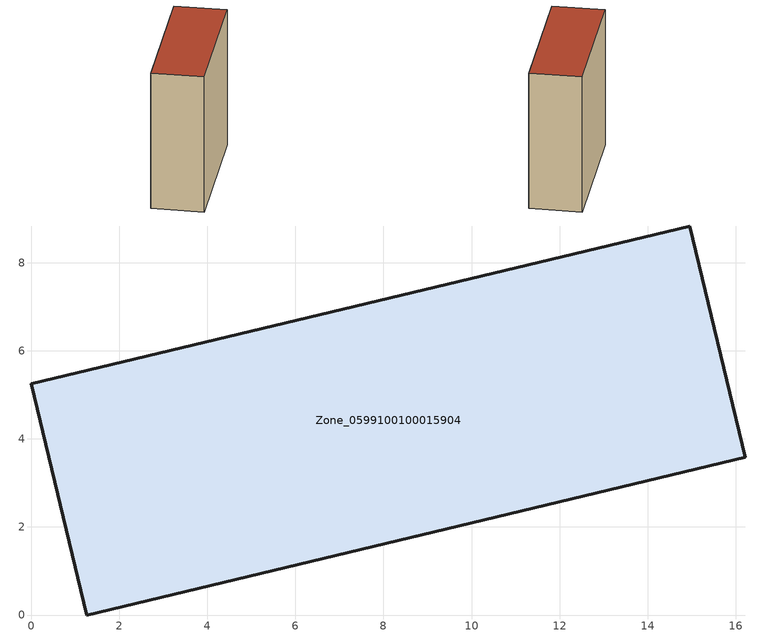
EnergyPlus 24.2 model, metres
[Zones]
Zone_0599100100015904
 floor ground (C_G): 16.22,3.58 1.26,0 0,5.25 14.96,8.83 z3.62
 wall outside (C_F): 1.26,0 16.22,3.58 14.96,8.83 0,5.25 1.26,0 z3.62:18.52
 roof outside (C_R): 14.96,8.83 0,5.25 1.26,0 16.22,3.58 z18.52
[BUILDING]
Pand.0599100100015904: North Axis=0; Terrain=City; Loads Convergence Tolerance Value=0.04; Temperature Convergence Tolerance Value=0.4; Solar Distribution=FullExterior; Maximum Number of Warmup Days=25; Minimum Number of Warmup Days=1
[Site:Location]
Rotterdam.The.Hague.AP_ZH_NLD Design_Conditions: Latitude=51.96; Longitude=4.45; Time Zone=1; Elevation=-4.5
[SITE:GROUNDTEMPERATURE:BUILDINGSURFACE]
18, 18, 18, 18, 18, 18, 18, 18, 18, 18, 18, 18
[MATERIAL] Thermal Absorptance=0.9; Solar Absorptance=0.7; Visible Absorptance=0.7
Name | Roughness | Thickness | Conductivity | Density | Specific Heat
G.TI.2015-2018 | MediumSmooth | 0.15 | 0.0428571 | 540 | 1210
F.TI.2015-2018 | Rough | 0.3 | 0.0666667 | 1920 | 840
R.TI.2015-2018 | MediumRough | 0.2 | 0.0333333 | 1500 | 1000
[CONSTRUCTION]
C_G: G.TI.2015-2018
C_F: F.TI.2015-2018
C_R: R.TI.2015-2018
[ZONE]
Zone_0599100100015904: Type=1; Multiplier=1; Ceiling Height=Autocalculate; Volume=Autocalculate; Floor Area=autocalculate; Part of Total Floor Area=Yes
[ZONEINFILTRATION:DESIGNFLOWRATE]
Infil_Zone_0599100100015904: Zone or ZoneList or Space or SpaceList=Zone_0599100100015904; Schedule=AlwaysOn; Design Flow Rate Calculation Method=Flow/Area; Flow Rate per Floor Area=0.0015; Constant Term Coefficient=1; Temperature Term Coefficient=0; Velocity Term Coefficient=0; Velocity Squared Term Coefficient=0
[HVACTEMPLATE:ZONE:IDEALLOADSAIRSYSTEM]
Zone_0599100100015904: Maximum Heating Supply Air Temperature=50; Minimum Cooling Supply Air Temperature=13; Maximum Heating Supply Air Humidity Ratio=0.0156; Minimum Cooling Supply Air Humidity Ratio=0.0077; Heating Limit=NoLimit; Cooling Limit=NoLimit; Dehumidification Control Type=ConstantSensibleHeatRatio; Cooling Sensible Heat Ratio=0.7; Dehumidification Setpoint=60; Humidification Control Type=None; Humidification Setpoint=30; Outdoor Air Method=None; Outdoor Air Flow Rate per Person=0.00944; Outdoor Air Flow Rate per Zone Floor Area=0; Outdoor Air Flow Rate per Zone=0; Demand Controlled Ventilation Type=None; Outdoor Air Economizer Type=NoEconomizer; Heat Recovery Type=None; Sensible Heat Recovery Effectiveness=0.7; Latent Heat Recovery Effectiveness=0.65
[ZONECONTROL:THERMOSTAT]
ThermostatControl_Zone_0599100100015904: Zone or ZoneList=Zone_0599100100015904; Control Type Schedule=DualSetpointControlType; Control 1=Thermostat_Zone_0599100100015904; Temperature Difference Between Cutout And Setpoint=0
[THERMOSTATSETPOINT:DUALSETPOINT]
Thermostat_Zone_0599100100015904: Heating Setpoint Temperature Schedule=HeatingSetpoint_Zone_0599100100015904; Cooling Setpoint Temperature Schedule=CoolingSetpoint_Zone_0599100100015904
[SCHEDULE:COMPACT]
HeatingSetpoint_Zone_0599100100015904: Through: 12/31, For: AllDays, Until: 24:00, 21
CoolingSetpoint_Zone_0599100100015904: Through: 12/31, For: AllDays, Until: 24:00, 24
DualSetpointControlType: Through: 12/31, For: AllDays, Until: 24:00, 4
AlwaysOn: Through: 12/31, For: AllDays, Until: 24:00, 1
